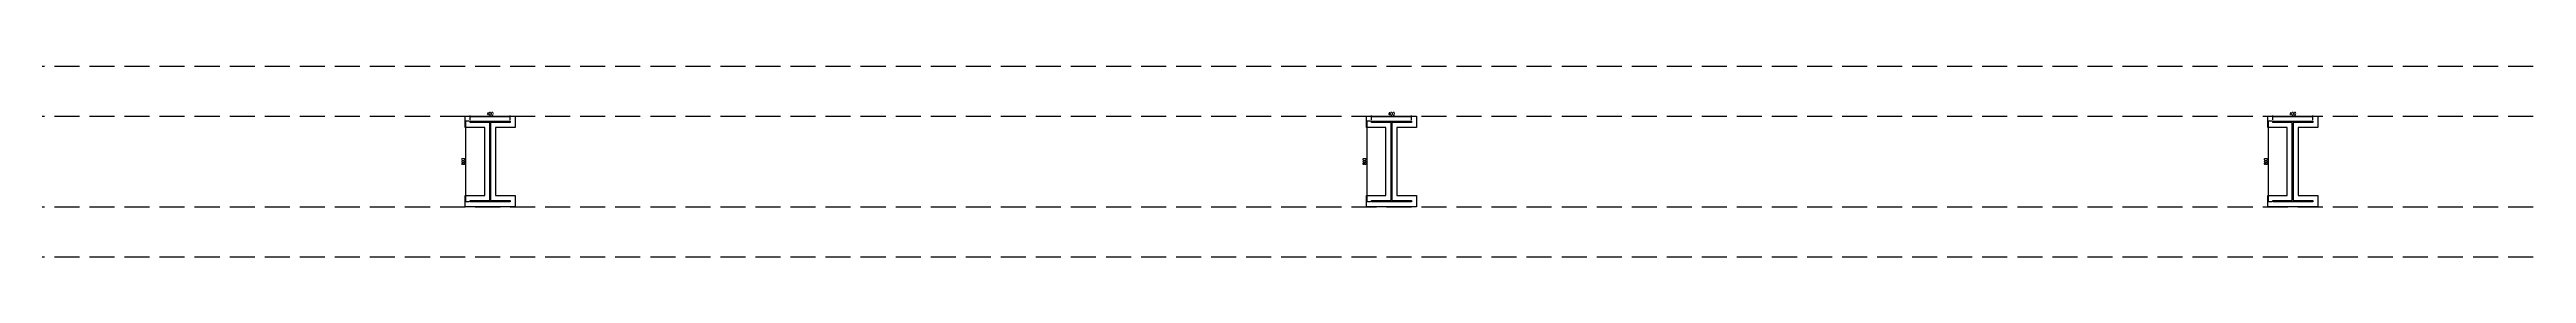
# Model space of a CAD drawing. Extents: x -474411 to 577939, y 0 to 1014176.
# Drawn here: x -178253 to -153520, y 601820 to 603720 of the extents above; entities that cross this region are included whole.
import ezdxf

# ---------------------------------------------------------------- set-up
doc = ezdxf.new("R2010")
doc.units = 0
doc.header["$LTSCALE"] = 1000
doc.header["$MEASUREMENT"] = 0
doc.linetypes.add('DASH', pattern=[0.35, 0.25, -0.1])
doc.layers.get('Defpoints').update_dxf_attribs({"color": 210})
for name, color, linetype in [('A-AXIS-DP', 126, 'Continuous'), ('A-HATCH-2', 251, 'Continuous'), ('A-WINDOW', 140, 'Continuous'), ('AS-COLN', 6, 'Continuous')]:
    doc.layers.add(name, color=color, linetype=linetype)
doc.styles.add('_TCH_DIM_T3', font='SIMPLEX', dxfattribs={"width": 0.705882, "bigfont": 'GBCBIG'})
doc.dimstyles.new('_TCH_ARCH&&10', dxfattribs={"dimtxt": 29.75, "dimasz": 10, "dimexe": 10, "dimexo": 10, "dimgap": 12.625, "dimtad": 1, "dimdec": 0, "dimzin": 0, "dimdsep": 46, "dimtxsty": '_TCH_DIM_T3', "dimblk": 'ARCHTICK', "dimcen": 0.09, "dimclrt": 7, "dimazin": 2, "dimtfac": 1, "dimtdec": 0, "dimtix": 1, "dimtmove": 2, "dimatfit": 3, "dimfxl": 0, "dimtolj": 1, "dimtzin": 0, "dimarcsym": 0})

# ---------------------------------------------------------------- blocks, each defined once
blk = doc.blocks.new('4324324')
at = {"layer": 'A-HATCH-2', "linetype": 'DASH'}
for p, q in [((-294754, 603720), (-128854, 603720)), ((-294754, 603220), (-128854, 603220)), ((-294754, 602320), (-128854, 602320)), ((-294754, 601820), (-128854, 601820))]:
    blk.add_line(p, q, dxfattribs=at)
blk = doc.blocks.new('_ArchTick')
at = {"color": 0, "linetype": 'ByBlock', "const_width": 0.4}
blk.add_lwpolyline([(-0.5, -0.5), (0.5, 0.5)], dxfattribs=at)
blk = doc.blocks.new('*D1171')
at = {"layer": 'A-AXIS-DP', "color": 0, "lineweight": -2}
for p, q in [((-165054, 603180), (-165054, 603229)), ((-165054, 603219), (-164654, 603219)), ((-164654, 603180), (-164654, 603229))]:
    blk.add_line(p, q, dxfattribs=at)
at = {"layer": 'Defpoints', "color": 0}
for p in [(-165054, 603170), (-164654, 603219), (-164654, 603170)]:
    blk.add_point(p, dxfattribs=at)
at = {"layer": 'A-AXIS-DP', "color": 0, "lineweight": -2, "xscale": 10, "yscale": 10, "zscale": 10, "rotation": 180}
blk.add_blockref('_ArchTick', (-165054, 603219), dxfattribs=at)
at = {"layer": 'A-AXIS-DP', "color": 0, "lineweight": -2, "xscale": 10, "yscale": 10, "zscale": 10}
blk.add_blockref('_ArchTick', (-164654, 603219), dxfattribs=at)
at = {"layer": 'A-AXIS-DP', "color": 7, "insert": (-164854, 603246), "char_height": 29.8, "attachment_point": 5, "style": '_TCH_DIM_T3'}
blk.add_mtext('\\A1;400', dxfattribs=at)
blk = doc.blocks.new('*D1172')
at = {"layer": 'A-AXIS-DP', "color": 0, "lineweight": -2}
for p, q in [((-165064, 603170), (-165105, 603170)), ((-165095, 602370), (-165095, 603170)), ((-165064, 602370), (-165105, 602370))]:
    blk.add_line(p, q, dxfattribs=at)
at = {"layer": 'Defpoints', "color": 0}
for p in [(-165095, 603170), (-165054, 603170), (-165054, 602370)]:
    blk.add_point(p, dxfattribs=at)
at = {"layer": 'A-AXIS-DP', "color": 0, "lineweight": -2, "xscale": 10, "yscale": 10, "zscale": 10}
for p, rotation in [((-165095, 603170), 90), ((-165095, 602370), 270)]:
    blk.add_blockref('_ArchTick', p, dxfattribs=dict(at, rotation=rotation))
at = {"layer": 'A-AXIS-DP', "color": 7, "insert": (-165123, 602770), "char_height": 29.8, "attachment_point": 5, "rotation": 90, "style": '_TCH_DIM_T3'}
blk.add_mtext('\\A1;800', dxfattribs=at)
blk = doc.blocks.new('*D1173')
at = {"layer": 'A-AXIS-DP', "color": 0, "lineweight": -2}
for p, q in [((-156054, 603180), (-156054, 603229)), ((-156054, 603219), (-155654, 603219)), ((-155654, 603180), (-155654, 603229))]:
    blk.add_line(p, q, dxfattribs=at)
at = {"layer": 'Defpoints', "color": 0}
for p in [(-156054, 603170), (-155654, 603219), (-155654, 603170)]:
    blk.add_point(p, dxfattribs=at)
at = {"layer": 'A-AXIS-DP', "color": 0, "lineweight": -2, "xscale": 10, "yscale": 10, "zscale": 10, "rotation": 180}
blk.add_blockref('_ArchTick', (-156054, 603219), dxfattribs=at)
at = {"layer": 'A-AXIS-DP', "color": 0, "lineweight": -2, "xscale": 10, "yscale": 10, "zscale": 10}
blk.add_blockref('_ArchTick', (-155654, 603219), dxfattribs=at)
at = {"layer": 'A-AXIS-DP', "color": 7, "insert": (-155854, 603246), "char_height": 29.8, "attachment_point": 5, "style": '_TCH_DIM_T3'}
blk.add_mtext('\\A1;400', dxfattribs=at)
blk = doc.blocks.new('*D1174')
at = {"layer": 'A-AXIS-DP', "color": 0, "lineweight": -2}
for p, q in [((-156064, 603170), (-156105, 603170)), ((-156095, 602370), (-156095, 603170)), ((-156064, 602370), (-156105, 602370))]:
    blk.add_line(p, q, dxfattribs=at)
at = {"layer": 'Defpoints', "color": 0}
for p in [(-156095, 603170), (-156054, 603170), (-156054, 602370)]:
    blk.add_point(p, dxfattribs=at)
at = {"layer": 'A-AXIS-DP', "color": 0, "lineweight": -2, "xscale": 10, "yscale": 10, "zscale": 10}
for p, rotation in [((-156095, 603170), 90), ((-156095, 602370), 270)]:
    blk.add_blockref('_ArchTick', p, dxfattribs=dict(at, rotation=rotation))
at = {"layer": 'A-AXIS-DP', "color": 7, "insert": (-156123, 602770), "char_height": 29.8, "attachment_point": 5, "rotation": 90, "style": '_TCH_DIM_T3'}
blk.add_mtext('\\A1;800', dxfattribs=at)
blk = doc.blocks.new('*D1181')
at = {"layer": 'A-AXIS-DP', "color": 0, "lineweight": -2}
for p, q in [((-174054, 603180), (-174054, 603229)), ((-174054, 603219), (-173654, 603219)), ((-173654, 603180), (-173654, 603229))]:
    blk.add_line(p, q, dxfattribs=at)
at = {"layer": 'Defpoints', "color": 0}
for p in [(-174054, 603170), (-173654, 603219), (-173654, 603170)]:
    blk.add_point(p, dxfattribs=at)
at = {"layer": 'A-AXIS-DP', "color": 0, "lineweight": -2, "xscale": 10, "yscale": 10, "zscale": 10, "rotation": 180}
blk.add_blockref('_ArchTick', (-174054, 603219), dxfattribs=at)
at = {"layer": 'A-AXIS-DP', "color": 0, "lineweight": -2, "xscale": 10, "yscale": 10, "zscale": 10}
blk.add_blockref('_ArchTick', (-173654, 603219), dxfattribs=at)
at = {"layer": 'A-AXIS-DP', "color": 7, "insert": (-173854, 603246), "char_height": 29.8, "attachment_point": 5, "style": '_TCH_DIM_T3'}
blk.add_mtext('\\A1;400', dxfattribs=at)
blk = doc.blocks.new('*D1182')
at = {"layer": 'A-AXIS-DP', "color": 0, "lineweight": -2}
for p, q in [((-174064, 603170), (-174105, 603170)), ((-174095, 602370), (-174095, 603170)), ((-174064, 602370), (-174105, 602370))]:
    blk.add_line(p, q, dxfattribs=at)
at = {"layer": 'Defpoints', "color": 0}
for p in [(-174095, 603170), (-174054, 603170), (-174054, 602370)]:
    blk.add_point(p, dxfattribs=at)
at = {"layer": 'A-AXIS-DP', "color": 0, "lineweight": -2, "xscale": 10, "yscale": 10, "zscale": 10}
for p, rotation in [((-174095, 603170), 90), ((-174095, 602370), 270)]:
    blk.add_blockref('_ArchTick', p, dxfattribs=dict(at, rotation=rotation))
at = {"layer": 'A-AXIS-DP', "color": 7, "insert": (-174123, 602770), "char_height": 29.8, "attachment_point": 5, "rotation": 90, "style": '_TCH_DIM_T3'}
blk.add_mtext('\\A1;800', dxfattribs=at)
blk = doc.blocks.new('42343')
at = {"layer": 'A-HATCH-2', "color": 8}
for points in [[(-174104.2, 603220), (-173604.2, 603220), (-173604.2, 603108), (-173800.2, 603108), (-173800.2, 602432), (-173604.2, 602432), (-173604.2, 602320), (-174104.2, 602320), (-174104.2, 602432), (-173908.2, 602432), (-173908.2, 603108), (-174104.2, 603108)], [(-165104.2, 603220), (-164604.2, 603220), (-164604.2, 603108), (-164800.2, 603108), (-164800.2, 602432), (-164604.2, 602432), (-164604.2, 602320), (-165104.2, 602320), (-165104.2, 602432), (-164908.2, 602432), (-164908.2, 603108), (-165104.2, 603108)], [(-156104.2, 603220), (-155604.2, 603220), (-155604.2, 603108), (-155800.2, 603108), (-155800.2, 602432), (-155604.2, 602432), (-155604.2, 602320), (-156104.2, 602320), (-156104.2, 602432), (-155908.2, 602432), (-155908.2, 603108), (-156104.2, 603108)]]:
    blk.add_lwpolyline(points, close=True, dxfattribs=at)
at = {"layer": 'AS-COLN', "color": 8}
for points in [[(-174054.2, 603170), (-173654.2, 603170), (-173654.2, 603158), (-173850.2, 603158), (-173850.2, 602382), (-173654.2, 602382), (-173654.2, 602370), (-174054.2, 602370), (-174054.2, 602382), (-173858.2, 602382), (-173858.2, 603158), (-174054.2, 603158)], [(-165054.2, 603170), (-164654.2, 603170), (-164654.2, 603158), (-164850.2, 603158), (-164850.2, 602382), (-164654.2, 602382), (-164654.2, 602370), (-165054.2, 602370), (-165054.2, 602382), (-164858.2, 602382), (-164858.2, 603158), (-165054.2, 603158)], [(-156054.2, 603170), (-155654.2, 603170), (-155654.2, 603158), (-155850.2, 603158), (-155850.2, 602382), (-155654.2, 602382), (-155654.2, 602370), (-156054.2, 602370), (-156054.2, 602382), (-155858.2, 602382), (-155858.2, 603158), (-156054.2, 603158)]]:
    blk.add_lwpolyline(points, close=True, dxfattribs=at)
at = {"layer": 'A-AXIS-DP', "color": 8}
for p1, p2, distance, picture, middle in [((-174054.2, 603170), (-173654.2, 603170), 48.8, '*D1181', (-173854.2, 603246.2)), ((-165054.2, 603170), (-164654.2, 603170), 48.8, '*D1171', (-164854.2, 603246.2)), ((-156054.2, 603170), (-155654.2, 603170), 48.8, '*D1173', (-155854.2, 603246.2)), ((-174054.2, 602370), (-174054.2, 603170), 41.3, '*D1182', (-174122.9, 602770)), ((-165054.2, 602370), (-165054.2, 603170), 41.3, '*D1172', (-165122.9, 602770)), ((-156054.2, 602370), (-156054.2, 603170), 41.3, '*D1174', (-156122.9, 602770))]:
    dim = blk.add_aligned_dim(p1=p1, p2=p2, distance=distance, dimstyle='_TCH_ARCH&&10', dxfattribs=at)
    dim.commit()
    dim.dimension.update_dxf_attribs({"geometry": picture, "text_midpoint": middle})

msp = doc.modelspace()

# ---------------------------------------------------------------- block references
at = {"layer": 'A-WINDOW', "color": 8}
for name in ['42343', '4324324']:
    msp.add_blockref(name, (0, 0), dxfattribs=at)

doc.saveas('drawing.dxf')
